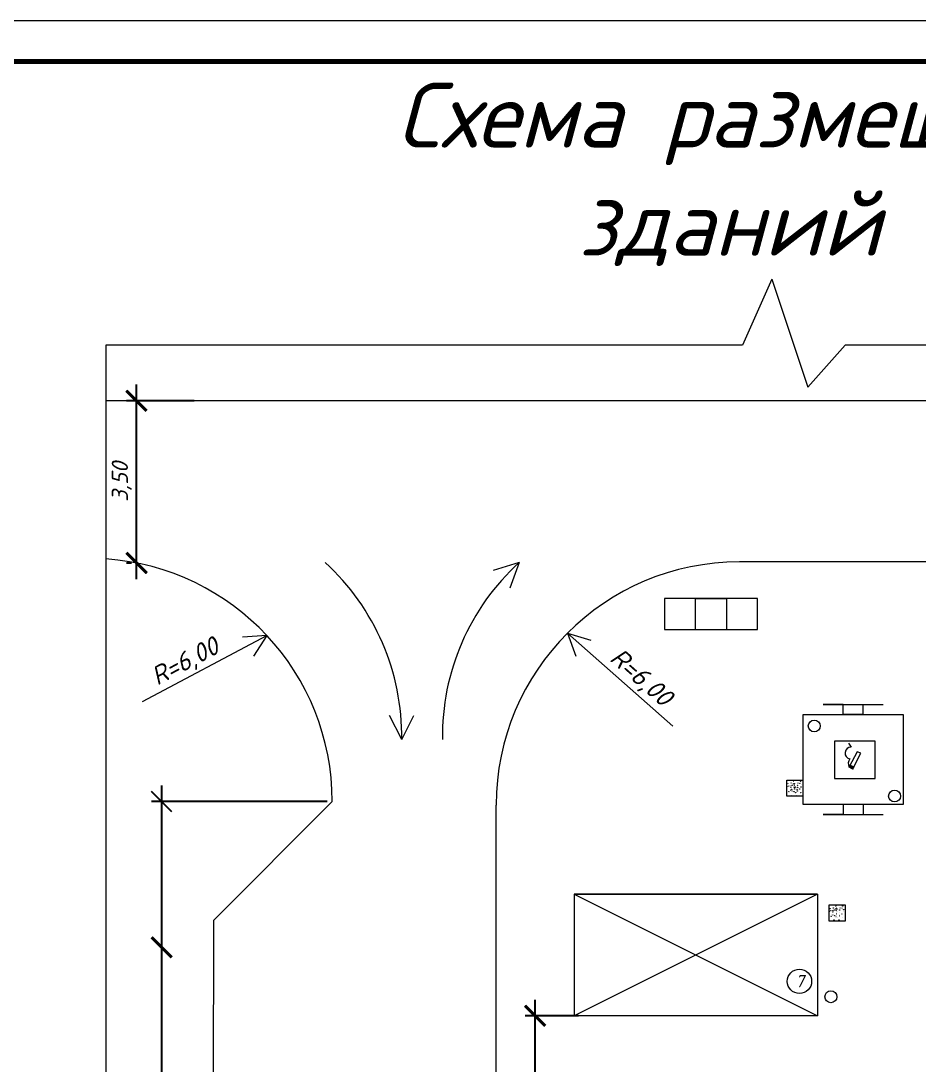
# Model space of a CAD drawing. Header units: millimetres. Extents: x 27137 to 30937, y -4667 to -569.
# Drawn here: x 28741.9 to 28852.7, y -697.5 to -568.7 of the extents above; entities that cross this region are included whole.
import ezdxf

# ---------------------------------------------------------------- set-up
doc = ezdxf.new("R2010")
doc.units = ezdxf.units.MM
doc.header["$LTSCALE"] = 0.4
doc.layers.add('здания', color=7, linetype='Continuous', lineweight=40)
doc.styles.add('Isocpeur', font='isocpeui.ttf', dxfattribs={"height": 2.5})
doc.styles.get("Standard").update_dxf_attribs({"font": 'isocpeui.ttf', "height": 2.5})
doc.dimstyles.new('06', dxfattribs={"dimtxt": 2.5, "dimasz": 2.5, "dimexe": 1.25, "dimexo": 0.625, "dimtad": 1, "dimdec": 0, "dimlfac": 200, "dimtxsty": 'Standard', "dimblk": 'OBLIQUE', "dimcen": 2.5, "dimdle": 2, "dimadec": 0, "dimazin": 0, "dimtfac": 1, "dimtdec": 0, "dimtmove": 0, "dimatfit": 3, "dimldrblk": 'OBLIQUE', "dimfxl": 1, "dimarcsym": 0})

# ---------------------------------------------------------------- blocks, each defined once
blk = doc.blocks.new('_Oblique')
at = {"color": 0, "linetype": 'ByBlock', "lineweight": -2}
blk.add_line((-0.5, -0.5), (0.5, 0.5), dxfattribs=at)
blk = doc.blocks.new('*D575')
at = {"color": 0, "lineweight": -2, "transparency": 16777216}
for p, q in [((28756.18, -637.55), (28756.18, -613.54)), ((28763.28, -615.54), (28754.93, -615.54)), ((28755.56, -635.55), (28754.93, -635.55))]:
    blk.add_line(p, q, dxfattribs=at)
at = {"layer": 'Defpoints', "color": 0, "transparency": 16777216}
for p in [(28756.18, -615.54), (28763.9, -615.54), (28756.18, -635.55)]:
    blk.add_point(p, dxfattribs=at)
at = {"color": 0, "lineweight": -2, "transparency": 16777216, "xscale": 2.5, "yscale": 2.5, "zscale": 2.5}
for p, rotation in [((28756.18, -615.54), 90), ((28756.18, -635.55), 270)]:
    blk.add_blockref('_Oblique', p, dxfattribs=dict(at, rotation=rotation))
at = {"color": 0, "lineweight": 15, "transparency": 16777216, "insert": (28754.36, -625.54), "char_height": 2.5, "attachment_point": 5, "rotation": 90, "style": 'Isocpeur'}
blk.add_mtext('{\\H0.8x;3,50}', dxfattribs=at)
blk = doc.blocks.new('*D576')
at = {"color": 0, "lineweight": -2, "transparency": 16777216}
for p, q in [((28759.28, -662.97), (28759.28, -759.96)), ((28779.69, -664.97), (28758.03, -664.97)), ((28779.69, -757.96), (28758.03, -757.96))]:
    blk.add_line(p, q, dxfattribs=at)
at = {"layer": 'Defpoints', "color": 0, "transparency": 16777216}
for p in [(28780.32, -664.97), (28759.28, -757.96), (28780.32, -757.96)]:
    blk.add_point(p, dxfattribs=at)
at = {"color": 0, "lineweight": -2, "transparency": 16777216, "xscale": 2.5, "yscale": 2.5, "zscale": 2.5}
for p, rotation in [((28759.28, -664.97), 90), ((28759.28, -757.96), 270)]:
    blk.add_blockref('_Oblique', p, dxfattribs=dict(at, rotation=rotation))
at = {"color": 0, "lineweight": 15, "transparency": 16777216, "insert": (28757.15, -719.34), "char_height": 2.5, "attachment_point": 5, "rotation": 90, "style": 'Isocpeur'}
blk.add_mtext('15,00', dxfattribs=at)
blk = doc.blocks.new('*D578')
at = {"color": 0, "lineweight": -2, "transparency": 16777216}
for p, q in [((28805.34, -717.35), (28805.34, -689.41)), ((28810.7, -691.41), (28804.09, -691.41)), ((28810.7, -715.35), (28804.09, -715.35))]:
    blk.add_line(p, q, dxfattribs=at)
at = {"layer": 'Defpoints', "color": 0, "transparency": 16777216}
for p in [(28805.34, -691.41), (28811.32, -691.41), (28811.32, -715.35)]:
    blk.add_point(p, dxfattribs=at)
at = {"color": 0, "lineweight": -2, "transparency": 16777216, "xscale": 2.5, "yscale": 2.5, "zscale": 2.5}
for p, rotation in [((28805.34, -691.41), 90), ((28805.34, -715.35), 270)]:
    blk.add_blockref('_Oblique', p, dxfattribs=dict(at, rotation=rotation))
at = {"color": 0, "lineweight": 15, "transparency": 16777216, "insert": (28803.22, -703.38), "char_height": 2.5, "attachment_point": 5, "rotation": 90, "style": 'Isocpeur'}
blk.add_mtext('5,00', dxfattribs=at)
blk = doc.blocks.new('_ArchTick')
at = {"color": 0, "linetype": 'ByBlock', "const_width": 0.15}
blk.add_lwpolyline([(-0.5, -0.5), (0.5, 0.5)], dxfattribs=at)

msp = doc.modelspace()

# ---------------------------------------------------------------- linework, layer by layer
at = {"lineweight": 15}
for p, q in [((28834.5471, -600.5519), (28830.9299, -608.6907)), ((28834.5471, -600.5519), (28838.9519, -613.8526)), ((28830.9299, -608.6907), (28752.4053, -608.6907)), ((28752.4053, -608.6907), (28752.4072, -707.4778)), ((28838.9519, -613.8526), (28843.555, -608.6907)), ((28958.4654, -608.6907), (28843.555, -608.6907)), ((28803.3573, -635.4867), (28800.1522, -636.4754)), ((28803.3573, -635.4867), (28802.2252, -638.644)), ((28958.4654, -635.4031), (28830.535, -635.4059)), ((28832.7552, -639.9197), (28821.2864, -639.9197)), ((28821.2864, -639.9197), (28821.2864, -643.7426)), ((28825.1093, -643.7426), (28825.1093, -639.9197)), ((28825.1093, -639.9197), (28828.9323, -639.9197)), ((28828.9323, -639.9197), (28828.9323, -643.7426)), ((28832.7552, -643.7426), (28832.7552, -639.9197)), ((28821.2864, -643.7426), (28825.1093, -643.7426)), ((28821.2864, -643.7426), (28825.1093, -643.7426)), ((28825.1093, -643.7426), (28828.9323, -643.7426)), ((28828.9323, -643.7426), (28832.7552, -643.7426)), ((28772.2567, -644.5044), (28769.2444, -644.7014)), ((28772.2567, -644.5044), (28770.6069, -647.0324)), ((28809.3218, -644.1927), (28812.2063, -645.0825)), ((28809.3218, -644.1927), (28810.3407, -647.0343)), ((28843.3105, -652.9784), (28840.8432, -652.9784)), ((28840.8432, -652.9784), (28845.7779, -652.9784)), ((28843.3105, -654.212), (28843.3105, -652.9784)), ((28845.7779, -654.212), (28845.7779, -652.9784)), ((28845.7779, -652.9784), (28848.2452, -652.9784)), ((28838.3759, -665.315), (28838.3759, -654.212)), ((28838.392, -654.2152), (28850.7287, -654.2152)), ((28845.7779, -654.212), (28843.3105, -654.212)), ((28850.7287, -654.2152), (28850.7287, -665.3183)), ((28788.8971, -657.3354), (28787.3971, -654.3354)), ((28788.8971, -657.3354), (28790.3971, -654.3354)), ((28845.0381, -658.8382), (28844.0503, -660.6889)), ((28844.5133, -660.9356), (28845.5011, -658.9924)), ((28845.5011, -658.9924), (28845.0381, -658.8382)), ((28844.0503, -660.6889), (28844.0503, -660.6889)), ((28844.0503, -660.6889), (28844.5133, -660.9356)), ((28844.1619, -660.4797), (28844.6201, -660.7255)), ((28836.391, -664.3229), (28836.391, -662.3229)), ((28836.391, -662.3229), (28838.391, -662.3229)), ((28838.391, -664.3229), (28836.391, -664.3229)), ((28800.535, -788.3981), (28800.535, -665.4059)), ((28850.7287, -665.3183), (28838.3759, -665.315)), ((28843.3105, -665.315), (28843.3105, -666.5487)), ((28845.7779, -665.315), (28845.7779, -666.5487)), ((28843.3105, -666.5487), (28840.8432, -666.5487)), ((28840.8432, -666.5487), (28845.7779, -666.5487)), ((28845.7779, -666.5487), (28848.2452, -666.5487)), ((28840.1736, -676.4055), (28810.1736, -676.4055)), ((28810.1736, -676.4055), (28810.1736, -691.4055)), ((28810.1736, -676.4055), (28840.1736, -676.4055)), ((28840.1736, -676.4055), (28810.1736, -676.4055)), ((28840.1736, -676.4055), (28810.1736, -676.4055)), ((28810.1736, -676.4055), (28810.1736, -691.4055)), ((28810.1736, -676.4055), (28840.1736, -691.4055)), ((28840.1736, -676.4055), (28810.1736, -691.4055)), ((28840.1736, -676.4055), (28834.1736, -676.4055)), ((28840.1736, -676.4055), (28834.1736, -676.4055)), ((28840.1736, -676.4055), (28840.1736, -691.4055)), ((28840.1736, -676.4055), (28840.1736, -691.4055)), ((28841.5911, -679.7212), (28841.5911, -677.7212)), ((28841.5911, -677.7212), (28843.5911, -677.7212)), ((28843.5911, -679.7212), (28841.5911, -679.7212)), ((28840.1736, -691.4055), (28810.1736, -691.4055)), ((28840.1736, -691.4055), (28810.1736, -691.4055))]:
    msp.add_line(p, q, dxfattribs=at)
at = {"lineweight": 15, "ltscale": 0.5}
for p, q in [((28958.4654, -615.5373), (28752.4055, -615.5373)), ((28756.9333, -652.6425), (28772.2567, -644.5044)), ((28822.3418, -655.6607), (28809.3218, -644.1927)), ((28780.3174, -664.9657), (28765.6696, -679.6287)), ((28843.5911, -677.7212), (28843.5911, -679.7212)), ((28765.6696, -679.6287), (28765.598, -743.3132))]:
    msp.add_line(p, q, dxfattribs=at)
at = {"color": 7, "lineweight": 15}
msp.add_lwpolyline([(28130.6969, -1162.6747), (28971.6969, -1162.6747), (28971.6969, -568.6747), (28130.6969, -568.6747)], close=True, dxfattribs=at)
at = {"lineweight": 15, "const_width": 0.6}
msp.add_lwpolyline([(28150.6969, -1157.6747), (28966.6969, -1157.6747), (28966.6969, -573.6747), (28150.6969, -573.6747)], close=True, dxfattribs=at)
msp.add_lwpolyline([(28150.6969, -573.6747), (28966.6969, -573.6747), (28966.6969, -1157.6747), (28150.6969, -1157.6747)], dxfattribs=at)
at = {"lineweight": 15}
msp.add_lwpolyline([(28847.2672, -657.5203), (28842.2695, -657.5203), (28842.2695, -662.1396), (28847.2672, -662.1396)], close=True, dxfattribs=at)
for centre, radius in [((28839.7575, -655.6477), 0.7344), ((28836.4603, -663.1261), 0.0157), ((28836.5075, -662.7751), 0.0157), ((28836.6228, -663.0414), 0.0157), ((28836.8692, -663.0423), 0.0157), ((28836.8692, -663.2047), 0.0105), ((28836.9164, -662.6913), 0.0157), ((28837.0317, -662.9576), 0.0157), ((28837.168, -662.8046), 0.0157), ((28837.2151, -662.4536), 0.0157), ((28837.2819, -663.0414), 0.0157), ((28837.2991, -663.2518), 0.0105), ((28837.3305, -662.72), 0.0157), ((28837.3515, -662.7856), 0.0157), ((28837.3462, -662.9008), 0.0105), ((28837.4616, -663.1672), 0.0105), ((28837.6908, -662.9576), 0.0157), ((28837.7132, -663.2151), 0.0105), ((28837.7604, -662.7017), 0.0157), ((28837.9896, -662.72), 0.0157), ((28838.0591, -662.4641), 0.0157), ((28838.1207, -663.1672), 0.0105), ((28838.1902, -662.9113), 0.0105), ((28836.6333, -663.7443), 0.0157), ((28836.822, -663.5557), 0.0105), ((28836.9845, -663.471), 0.0105), ((28836.995, -664.1738), 0.0105), ((28837.0422, -663.6604), 0.0157), ((28837.2571, -663.7495), 0.0157), ((28837.3409, -663.4228), 0.0157), ((28837.4721, -663.87), 0.0105), ((28837.6188, -664.1791), 0.0105), ((28837.6437, -663.471), 0.0105), ((28837.666, -663.6657), 0.0157), ((28837.9648, -663.428), 0.0157), ((28838.0959, -663.8752), 0.0105), ((28849.6693, -664.2889), 0.7344), ((28841.6604, -678.5243), 0.0157), ((28841.7076, -678.1733), 0.0157), ((28841.8229, -678.4397), 0.0157), ((28842.0693, -678.4405), 0.0157), ((28842.0693, -678.6029), 0.0105), ((28842.1165, -678.0895), 0.0157), ((28842.2318, -678.3559), 0.0157), ((28842.3681, -678.2029), 0.0157), ((28842.4152, -677.8519), 0.0157), ((28842.482, -678.4397), 0.0157), ((28842.4992, -678.6501), 0.0105), ((28842.5306, -678.1182), 0.0157), ((28842.5516, -678.1838), 0.0157), ((28842.5463, -678.2991), 0.0105), ((28842.6617, -678.5654), 0.0105), ((28842.8909, -678.3559), 0.0157), ((28842.9133, -678.6134), 0.0105), ((28842.9605, -678.1), 0.0157), ((28843.1897, -678.1182), 0.0157), ((28843.2592, -677.8623), 0.0157), ((28843.3208, -678.5654), 0.0105), ((28843.3903, -678.3095), 0.0105), ((28841.8334, -679.1425), 0.0157), ((28842.0221, -678.9539), 0.0105), ((28842.1846, -678.8693), 0.0105), ((28842.1951, -679.5721), 0.0105), ((28842.2423, -679.0587), 0.0157), ((28842.4572, -679.1477), 0.0157), ((28842.541, -678.821), 0.0157), ((28842.6722, -679.2682), 0.0105), ((28842.8189, -679.5773), 0.0105), ((28842.8438, -678.8693), 0.0105), ((28842.8661, -679.0639), 0.0157), ((28843.1649, -678.8263), 0.0157), ((28843.296, -679.2735), 0.0105), ((28837.9384, -687.1497), 1.5), ((28841.8115, -689.0489), 0.7344)]:
    msp.add_circle(centre, radius, dxfattribs=at)
for centre, radius, start, end in [((28750.3174, -664.9657), 30, 0, 86.007499), ((28759.8184, -656.9537), 29.0812, 359.24811, 47.576213), ((28822.9757, -656.9537), 29.0812, 132.423787, 180.75189), ((28830.535, -665.4059), 30, 90, 180), ((28847.0523, -655.97), 3.5651, 210.144625, 219.875569), ((28844.2811, -658.9828), 0.728, 87.235017, 260.968925), ((28844.8768, -660.2861), 0.9194, 140.548663, 205.981295)]:
    msp.add_arc(centre, radius, start, end, dxfattribs=at)
for p in [(28844.0503, -660.6889), (28844.0983, -660.6824), (28844.1087, -660.6398), (28844.117, -660.6734), (28844.1192, -660.6884), (28844.1192, -660.7048), (28844.1356, -660.604), (28844.1469, -660.5681), (28844.1521, -660.7033), (28844.1528, -660.5412), (28844.1536, -660.6391), (28844.1558, -660.6077), (28844.1601, -660.6813), (28844.1603, -660.5367), (28844.1641, -660.7309), (28844.1685, -660.5703), (28844.1753, -660.6632), (28844.176, -660.536), (28844.1783, -660.5248), (28844.1813, -660.6346), (28844.1842, -660.6824), (28844.1843, -660.6118), (28844.1872, -660.5121), (28844.1902, -660.5165), (28844.2007, -660.5285), (28844.2029, -660.6958), (28844.2044, -660.7295), (28844.2055, -660.5725), (28844.2055, -660.5997), (28844.2067, -660.6144), (28844.2067, -660.7362), (28844.2085, -660.5543), (28844.2104, -660.6398), (28844.2112, -660.7197), (28844.2119, -660.6032), (28844.2134, -660.5427), (28844.2134, -660.7026), (28844.2156, -660.5636), (28844.2246, -660.6323), (28844.2269, -660.6794), (28844.2284, -660.6704), (28844.2313, -660.7631), (28844.2327, -660.7176), (28844.2336, -660.5345), (28844.2358, -660.5606), (28844.2403, -660.6465), (28844.2403, -660.6652), (28844.2411, -660.5502), (28844.2448, -660.5868), (28844.2448, -660.6316), (28844.247, -660.5673), (28844.2478, -660.7548), (28844.2509, -660.6329), (28844.2509, -660.642), (28844.253, -660.5741), (28844.2545, -660.6585), (28844.2598, -660.7459), (28844.2627, -660.7496), (28844.266, -660.6904), (28844.2665, -660.7085), (28844.2687, -660.7399), (28844.2691, -660.6088), (28844.2695, -660.586), (28844.2695, -660.6846), (28844.2725, -660.6099), (28844.2799, -660.7586), (28844.2807, -660.648), (28844.2812, -660.7206), (28844.2852, -660.5681), (28844.2859, -660.6495), (28844.2867, -660.5838), (28844.2882, -660.5614), (28844.2897, -660.592), (28844.2986, -660.6831), (28844.3001, -660.6152), (28844.3009, -660.6981), (28844.3009, -660.7205), (28844.3031, -660.5913), (28844.3031, -660.7362), (28844.3076, -660.6645), (28844.3113, -660.6854), (28844.3128, -660.6271), (28844.3136, -660.6831), (28844.3143, -660.6988), (28844.3166, -660.7436), (28844.3173, -660.6406), (28844.3211, -660.6831), (28844.324, -660.6277), (28844.3255, -660.7392), (28844.3296, -660.6874), (28844.33, -660.7212), (28844.3308, -660.5972), (28844.333, -660.6152), (28844.3368, -660.6107), (28844.3405, -660.7272), (28844.3457, -660.7003), (28844.351, -660.6218), (28844.3598, -660.6753), (28844.3682, -660.7108), (28844.3689, -660.7418), (28844.3697, -660.6374), (28844.3704, -660.6794), (28844.3756, -660.6734), (28844.3794, -660.7623), (28844.3839, -660.7384), (28844.3854, -660.7115), (28844.3861, -660.6219), (28844.3898, -660.6398), (28844.391, -660.6026), (28844.391, -660.6026), (28844.3943, -660.6809), (28844.4033, -660.6636), (28844.404, -660.7093), (28844.4048, -660.7519), (28844.407, -660.707), (28844.4093, -660.7003), (28844.4143, -660.7358), (28844.4212, -660.6711), (28844.4257, -660.6861), (28844.4369, -660.7354), (28844.4407, -660.6473), (28844.4452, -660.7399), (28844.4467, -660.7324), (28844.4534, -660.7534), (28844.4541, -660.7571), (28844.4579, -660.6734), (28844.4609, -660.7265), (28844.4624, -660.7212), (28844.4631, -660.6869), (28844.4691, -660.7182), (28844.4736, -660.7541), (28844.4811, -660.7317), (28844.4839, -660.766), (28844.4863, -660.6927), (28844.49, -660.7459), (28844.496, -660.766), (28844.4975, -660.7093), (28844.5132, -660.713), (28844.5162, -660.6876), (28844.5184, -660.7526), (28844.5259, -660.7265), (28844.5414, -660.7509), (28844.5416, -660.7114), (28844.5618, -660.7293), (28844.564, -660.7205), (28844.5685, -660.7555), (28844.582, -660.7302), (28844.5947, -660.7504), (28844.5954, -660.7414), (28844.6201, -660.7255), (28844.2814, -660.7698), (28844.2818, -660.8122), (28844.2837, -660.7855), (28844.2859, -660.7698), (28844.2979, -660.8049), (28844.2986, -660.7728), (28844.3173, -660.7676), (28844.33, -660.8131), (28844.3417, -660.7902), (28844.345, -660.8071), (28844.3689, -660.8053), (28844.3741, -660.8228), (28844.3749, -660.775), (28844.3749, -660.843), (28844.3786, -660.772), (28844.3883, -660.8423), (28844.3973, -660.8437), (28844.4011, -660.8527), (28844.4115, -660.8161), (28844.419, -660.8124), (28844.4197, -660.8482), (28844.4204, -660.772), (28844.4204, -660.8023), (28844.4362, -660.8243), (28844.4384, -660.781), (28844.4399, -660.8714), (28844.4415, -660.8174), (28844.4415, -660.8476), (28844.4429, -660.7877), (28844.4476, -660.8174), (28844.4549, -660.8729), (28844.4597, -660.8537), (28844.4688, -660.8295), (28844.4691, -660.8908), (28844.4713, -660.8183), (28844.4721, -660.8594), (28844.4728, -660.8124), (28844.487, -660.7907), (28844.4923, -660.8774), (28844.4975, -660.9035), (28844.499, -660.8083), (28844.5021, -660.8295), (28844.5027, -660.79), (28844.5027, -660.9028), (28844.5051, -660.8295), (28844.5095, -660.8931), (28844.5095, -660.9087), (28844.5133, -660.9356), (28844.5133, -660.9356), (28844.5147, -660.8863), (28844.5263, -660.8053), (28844.5274, -660.8602), (28844.5354, -660.769), (28844.5386, -660.8452), (28844.5401, -660.8198), (28844.5551, -660.8169), (28844.564, -660.7892), (28844.5663, -660.7765), (28844.567, -660.7989), (28844.5685, -660.7756), (28844.5782, -660.7705)]:
    msp.add_point(p, dxfattribs=at)

# ---------------------------------------------------------------- block references
at = {"layer": 'здания', "color": 7, "lineweight": 20, "xscale": 2.5, "yscale": 2.5, "zscale": 2.5, "rotation": 270}
for p in [(28756.1845, -615.5373), (28756.1845, -635.5451), (28759.2795, -682.9579), (28805.3428, -691.4055)]:
    msp.add_blockref('_ArchTick', p, dxfattribs=at)

# ---------------------------------------------------------------- texts
at = {"lineweight": 15, "insert": (28782.617, -576.3019), "char_height": 8, "attachment_point": 1}
msp.add_mtext_dynamic_manual_height_columns('\\pi5.6805;{\\fISOCPEUR|b0|i1|c204|p34;Схема размещения временных \\P\\pi28.02545;зданий и сооружений}', width=165.311504, gutter_width=12.5, heights=[24.738], dxfattribs=at)
at = {"lineweight": 15, "char_height": 2.25, "style": 'Isocpeur'}
for insert, attachment_point, rotation in [((28757.6709, -648.7218), 1, 28.011845), ((28822.5329, -651.6758), 3, 318.587116)]:
    msp.add_mtext_dynamic_manual_height_columns('R=6,00', width=15.592034, gutter_width=12.5, heights=[0], dxfattribs=dict(at, insert=insert, attachment_point=attachment_point, rotation=rotation))
at = {"lineweight": 15, "insert": (28837.4439, -686.3744), "char_height": 1.5, "attachment_point": 1, "style": 'Isocpeur'}
msp.add_mtext_dynamic_manual_height_columns('7', width=1.525272, gutter_width=12.5, heights=[0], dxfattribs=at)

# ---------------------------------------------------------------- dimensions: what is measured, and where the dimension line sits
at = {"lineweight": 15}
dim = msp.add_linear_dim(base=(28756.1845, -615.5373), p1=(28756.1845, -635.5451), p2=(28763.9033, -615.5373), angle=90, text='{\\H0.8x;3,50}', dimstyle='06', override={"dimtxsty": 'Isocpeur'}, dxfattribs=at)
dim.commit()
dim.dimension.update_dxf_attribs({"geometry": '*D575', "text_midpoint": (28754.3595, -625.5412)})
dim = msp.add_linear_dim(base=(28759.2795, -757.9579), p1=(28780.3174, -664.9657), p2=(28780.3174, -757.9579), angle=90, text='15,00', dimstyle='06', override={"dimtxsty": 'Isocpeur'}, dxfattribs=at)
dim.commit()
dim.dimension.update_dxf_attribs({"geometry": '*D576', "text_midpoint": (28759.2795, -719.3369), "dimtype": 160})
dim = msp.add_aligned_dim(p1=(28811.3228, -715.3471), p2=(28811.3228, -691.4055), distance=5.98, text='5,00', dimstyle='06', override={"dimtxsty": 'Isocpeur'}, dxfattribs=at)
dim.commit()
dim.dimension.update_dxf_attribs({"geometry": '*D578', "text_midpoint": (28803.2178, -703.3763)})

doc.saveas('drawing.dxf')
